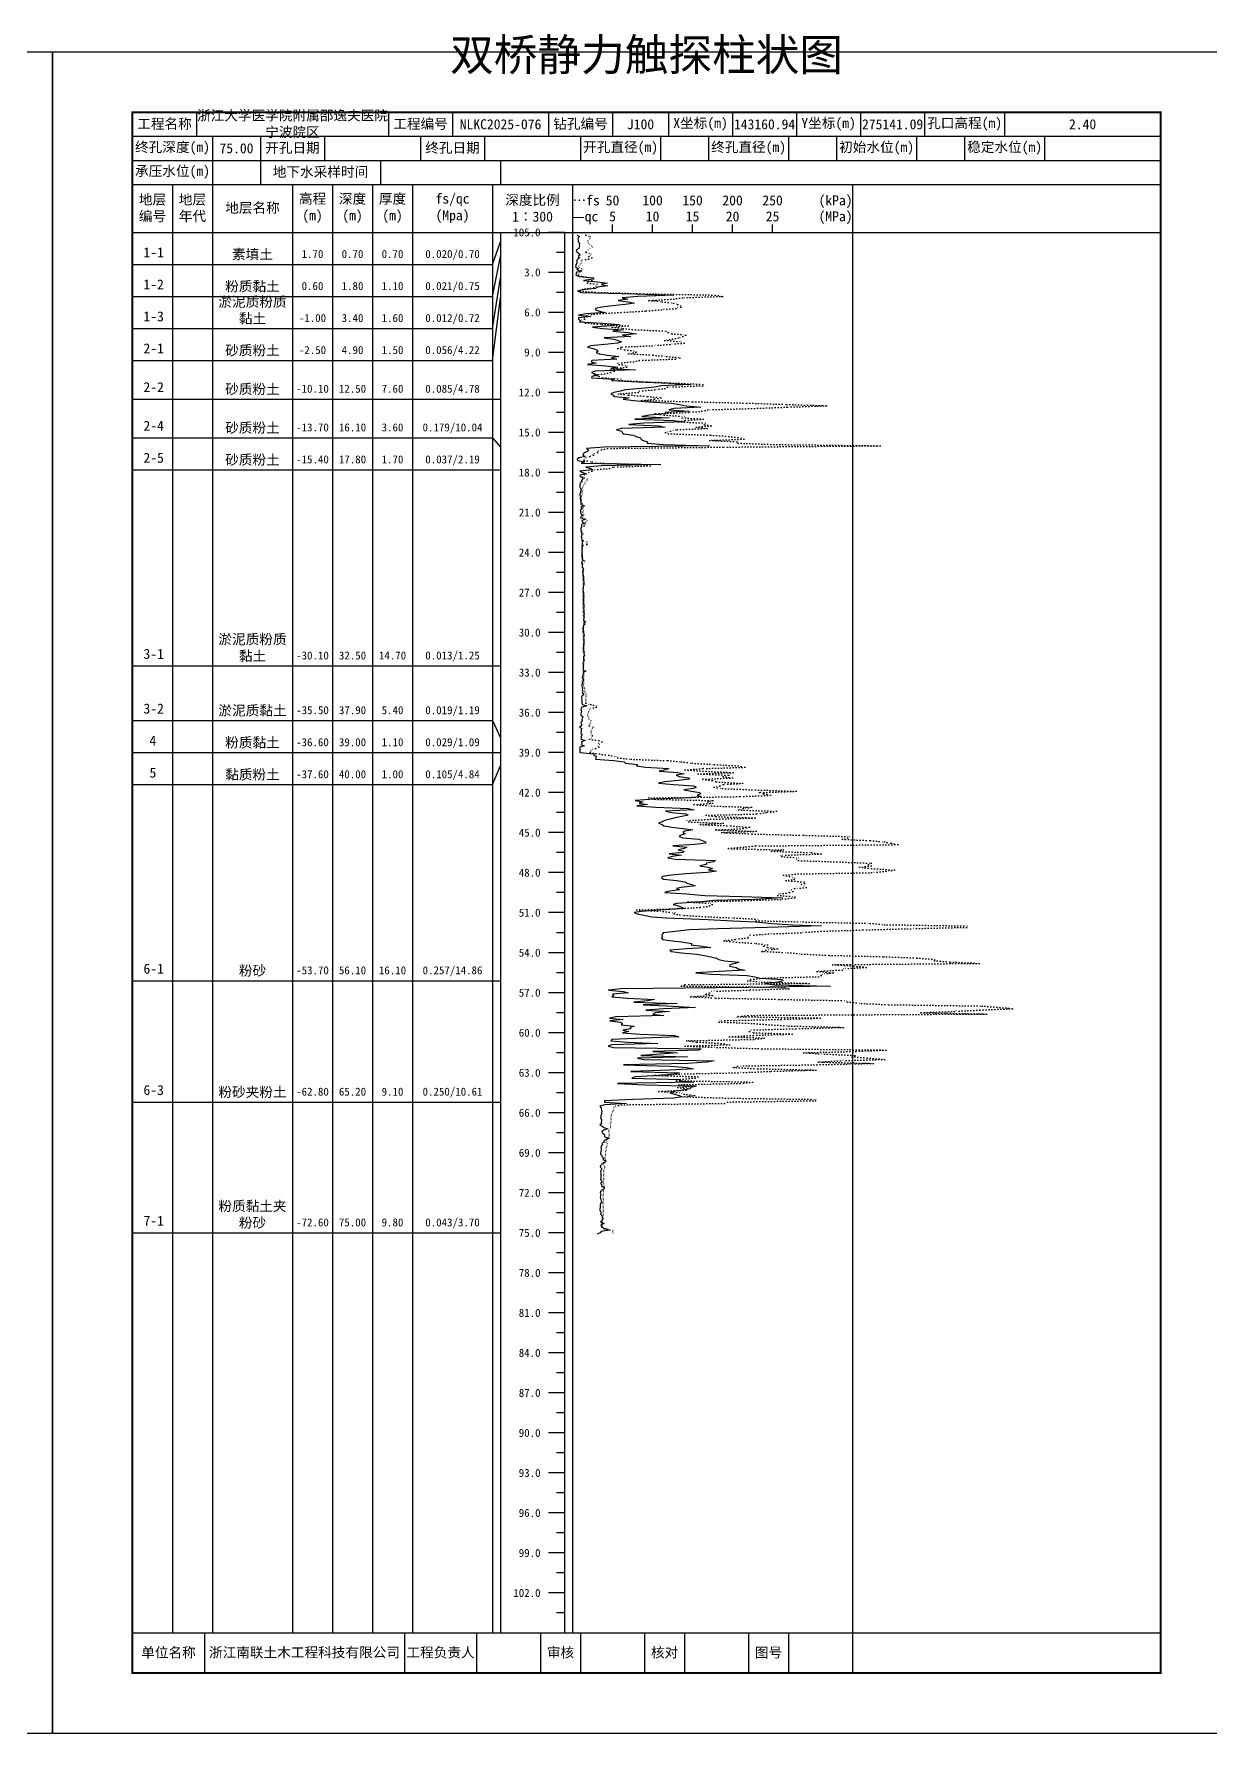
# Model space of a CAD drawing. Extents: x 297 to 65340, y 0 to 425.
# Drawn here: x 29695.4 to 29989.3, y 0 to 424.6 of the extents above; entities that cross this region are included whole.
import ezdxf
from ezdxf.enums import TextEntityAlignment as Align

# ---------------------------------------------------------------- set-up
doc = ezdxf.new("R2010")
doc.units = 0
doc.linetypes.add('DOT', pattern=[6.35, 0, -6.35])
doc.layers.add('FRAME', color=7, linetype='CONTINUOUS')
doc.layers.add('STRATUM', color=7, linetype='CONTINUOUS')
doc.styles.add('ST', font='')
doc.styles.get('ST').set_extended_font_data('SimSun')

msp = doc.modelspace()

# ---------------------------------------------------------------- linework, layer by layer
at = {"layer": 'FRAME', "color": 245, "linetype": 'Continuous'}
for points in [[(29403, 0), (29700, 0), (29700, 420), (29403, 420)], [(29700, 0), (29997, 0), (29997, 420), (29700, 420)]]:
    msp.add_lwpolyline(points, close=True, dxfattribs=at)
at = {"layer": 'FRAME', "linetype": 'Continuous', "const_width": 0.5}
msp.add_lwpolyline([(29720, 15), (29977, 15), (29977, 405), (29720, 405)], close=True, dxfattribs=at)
at = {"layer": 'FRAME', "color": 0, "linetype": 'Continuous'}
for points in [[(29736, 405), (29736, 399)], [(29784, 405), (29784, 399)], [(29800, 405), (29800, 399)], [(29824, 405), (29824, 399)], [(29840, 405), (29840, 399)], [(29854, 405), (29854, 399)], [(29870, 405), (29870, 399)], [(29886, 405), (29886, 399)], [(29902, 405), (29902, 399)], [(29918, 405), (29918, 399)], [(29938, 405), (29938, 399)], [(29977, 405), (29977, 399)], [(29720, 399), (29977, 399)], [(29740, 399), (29740, 393)], [(29752, 399), (29752, 393)], [(29768, 399), (29768, 393)], [(29792, 399), (29792, 393)], [(29808, 399), (29808, 393)], [(29832, 399), (29832, 393)], [(29852, 399), (29852, 393)], [(29864, 399), (29864, 393)], [(29884, 399), (29884, 393)], [(29896, 399), (29896, 393)], [(29916, 399), (29916, 393)], [(29928, 399), (29928, 393)], [(29948, 399), (29948, 393)], [(29977, 399), (29977, 393)], [(29720, 393), (29977, 393)], [(29740, 393), (29740, 387)], [(29752, 393), (29752, 387)], [(29782, 393), (29782, 387)], [(29812, 393), (29812, 387)], [(29720, 387), (29977, 387)], [(29730, 387), (29730, 25)], [(29740, 387), (29740, 25)], [(29760, 387), (29760, 25)], [(29770, 387), (29770, 25)], [(29780, 387), (29780, 25)], [(29790, 387), (29790, 25)], [(29810, 387), (29810, 25)], [(29830, 387), (29830, 25)], [(29900, 387), (29900, 25)], [(29720, 375), (29977, 375)], [(29812, 375), (29812, 25)], [(29828, 375), (29828, 25)], [(29840, 375), (29840, 377)], [(29850, 375), (29850, 377)], [(29860, 375), (29860, 377)], [(29870, 375), (29870, 377)], [(29880, 375), (29880, 377)], [(29720, 25), (29977, 25)], [(29738, 25), (29738, 15)], [(29788, 25), (29788, 15)], [(29806, 25), (29806, 15)], [(29822, 25), (29822, 15)], [(29832, 25), (29832, 15)], [(29848, 25), (29848, 15)], [(29858, 25), (29858, 15)], [(29874, 25), (29874, 15)], [(29884, 25), (29884, 15)], [(29900, 25), (29900, 15)]]:
    msp.add_lwpolyline(points, dxfattribs=at)
at = {"layer": 'STRATUM', "linetype": 'Continuous'}
for points in [[(29828, 375), (29824, 375)], [(29831.16, 374.33), (29831.74, 374), (29831.38, 373.67), (29831.3, 373.33), (29831.44, 373), (29831.38, 372.67), (29831.74, 372.33), (29831.62, 372), (29831.7, 371.67), (29831.62, 371.33), (29831.58, 371), (29831, 370.67), (29830.88, 370.33), (29831.26, 370), (29831.76, 369.67), (29831.84, 369.33), (29831.44, 369), (29831.82, 368.67), (29831.24, 368.33), (29831.08, 368), (29831.1, 367.67), (29831.06, 367.33), (29830.82, 367), (29830.84, 366.67), (29830.72, 366.33), (29831.52, 366), (29831.04, 365.67), (29832.28, 365.33), (29830.9, 365), (29830.92, 364.67), (29830.78, 364.33), (29831.66, 364), (29835.24, 363.67), (29835.26, 363.33), (29832.74, 363), (29836.26, 362.67), (29838.76, 362.33), (29837.12, 362), (29838.84, 361.67), (29836.06, 361.33), (29835.72, 361), (29832.6, 360.67), (29831.24, 360.33), (29832.22, 360), (29845.66, 359.67), (29855.32, 359.33), (29846.28, 359), (29842.4, 358.67), (29843.86, 358.33), (29841.4, 358), (29843.88, 357.67), (29845.46, 357.33), (29843.14, 357), (29839.96, 356.67), (29837.32, 356.33), (29835.7, 356), (29835.76, 355.67), (29836.72, 355.33), (29838.12, 355), (29833.4, 354.67), (29831.5, 354.33), (29834.56, 354), (29831.46, 353.67), (29831.46, 353.33), (29832.02, 353), (29831.7, 352.67), (29837.48, 352.33), (29841.68, 352), (29839.54, 351.67), (29835.02, 351.33), (29837.52, 351), (29842.64, 350.67), (29840.08, 350.33), (29843.82, 350), (29846.02, 349.67), (29842.5, 349.33), (29844.56, 349), (29837.9, 348.67), (29840.32, 348.33), (29841.38, 348), (29842.2, 347.67), (29841.26, 347.33), (29838.1, 347), (29834.52, 346.67), (29833.7, 346.33), (29835.14, 346), (29836.08, 345.67), (29836.42, 345.33), (29835.9, 345), (29836.62, 344.67), (29838.76, 344.33), (29841.54, 344), (29839.7, 343.67), (29841.04, 343.33), (29834.82, 343), (29834.66, 342.67), (29835.9, 342.33), (29833.74, 342), (29838.3, 341.67), (29841.34, 341.33), (29839.58, 341), (29845.74, 340.67), (29835.68, 340.33), (29834.74, 340), (29835.48, 339.67), (29836.44, 339.33), (29834.82, 339), (29834.76, 338.67), (29840.4, 338.33), (29839.72, 338), (29846.34, 337.67), (29854.16, 337.33), (29859.48, 337), (29852.12, 336.67), (29850.52, 336.33), (29847.18, 336), (29843.12, 335.67), (29841.88, 335.33), (29840.34, 335), (29839.54, 334.67), (29840.16, 334.33), (29840.42, 334), (29844.12, 333.67), (29842.62, 333.33), (29845.28, 333), (29849, 332.67), (29854.7, 332.33), (29856.66, 332), (29858.46, 331.67), (29862.1, 331.33), (29855.44, 331), (29854.06, 330.67), (29859.26, 330.33), (29853.14, 330), (29853.3, 329.67), (29849.2, 329.33), (29847.34, 329), (29854.18, 328.67), (29845.54, 328.33), (29855.24, 328), (29857.78, 327.67), (29847.8, 327.33), (29844.08, 327), (29851.58, 326.67), (29853.18, 326.33), (29842.14, 326), (29840.98, 325.67), (29842.28, 325.33), (29842.44, 325), (29842.8, 324.67), (29845.16, 324.33), (29845.92, 324), (29846.96, 323.67), (29847.06, 323.33), (29847.66, 323), (29848.76, 322.67), (29848.62, 322.33), (29852.76, 322), (29864.24, 321.67), (29837.92, 321.33), (29833.46, 321), (29833.98, 320.67), (29833.82, 320.33), (29833.12, 320), (29832.68, 319.67), (29832.6, 319.33), (29833.18, 319), (29831.6, 318.67), (29831.14, 318.33), (29831.3, 318), (29833.06, 317.67), (29832.12, 317.33), (29852.04, 317), (29837.3, 316.67), (29833.3, 316.33), (29834.58, 316), (29835.1, 315.67), (29831.84, 315.33), (29832.5, 315), (29833.5, 314.67), (29831.84, 314.33), (29831.94, 314), (29832.54, 313.67), (29832.46, 313.33), (29832.24, 313), (29832.28, 312.67), (29831.88, 312.33), (29831.78, 312), (29831.82, 311.67), (29831.82, 311.33), (29831.96, 311), (29832.18, 310.67), (29832, 310.33), (29831.98, 310), (29831.78, 309.67), (29831.86, 309.33), (29832.02, 309), (29831.94, 308.67), (29831.9, 308.33), (29831.96, 308), (29832.06, 307.67), (29832.08, 307.33), (29832.1, 307), (29832.96, 306.67), (29832.06, 306.33), (29832.36, 306), (29832.02, 305.67), (29832, 305.33), (29832.02, 305), (29832.14, 304.67), (29832.6, 304.33), (29832.12, 304), (29832.02, 303.67), (29833.32, 303.33), (29832.3, 303), (29832.4, 302.67), (29832.96, 302.33), (29832.2, 302), (29832.22, 301.67), (29832.24, 301.33), (29832.06, 301), (29832.1, 300.67), (29832.24, 300.33), (29832.18, 300), (29832.4, 299.67), (29832.2, 299.33), (29832.12, 299), (29832.28, 298.67), (29832.26, 298.33), (29832.3, 298), (29832.48, 297.67), (29832.42, 297.33), (29832.4, 297), (29832.28, 296.67), (29832.34, 296.33), (29832.38, 296), (29832.36, 295.67), (29832.34, 295.33), (29832.34, 295), (29832.38, 294.67), (29832.44, 294.33), (29832.44, 294), (29832.48, 293.67), (29832.38, 293.33), (29832.72, 293), (29832.32, 292.67), (29832.24, 292.33), (29832.38, 292), (29832.44, 291.67), (29832.52, 291.33), (29832.66, 291), (29832.7, 290.67), (29832.6, 290.33), (29832.58, 290), (29832.6, 289.67), (29832.66, 289.33), (29832.7, 289), (29832.72, 288.67), (29832.7, 288.33), (29832.7, 288), (29832.78, 287.67), (29832.78, 287.33), (29832.78, 287), (29832.76, 286.67), (29832.66, 286.33), (29832.62, 286), (29832.6, 285.67), (29832.62, 285.33), (29832.74, 285), (29832.76, 284.67), (29832.72, 284.33), (29832.8, 284), (29832.72, 283.67), (29832.76, 283.33), (29832.74, 283), (29832.7, 282.67), (29832.72, 282.33), (29832.78, 282), (29832.84, 281.67), (29832.8, 281.33), (29832.74, 281), (29832.8, 280.67), (29832.86, 280.33), (29832.82, 280), (29832.94, 279.67), (29832.86, 279.33), (29832.84, 279), (29832.9, 278.67), (29832.76, 278.33), (29832.86, 278), (29833.32, 277.67), (29832.88, 277.33), (29833.04, 277), (29832.66, 276.67), (29832.76, 276.33), (29832.64, 276), (29832.66, 275.67), (29832.7, 275.33), (29832.7, 275), (29832.86, 274.67), (29832.88, 274.33), (29832.86, 274), (29832.76, 273.67), (29832.82, 273.33), (29832.82, 273), (29832.78, 272.67), (29832.84, 272.33), (29832.78, 272), (29832.76, 271.67), (29832.74, 271.33), (29832.72, 271), (29832.7, 270.67), (29832.78, 270.33), (29832.92, 270), (29832.82, 269.67), (29833.02, 269.33), (29832.7, 269), (29832.76, 268.67), (29832.7, 268.33), (29832.9, 268), (29832.72, 267.67), (29832.56, 267.33), (29832.68, 267), (29832.62, 266.67), (29832.62, 266.33), (29832.62, 266), (29832.56, 265.67), (29833.28, 265.33), (29832.68, 265), (29832.68, 264.67), (29832.54, 264.33), (29832.5, 264), (29832.44, 263.67), (29832.68, 263.33), (29832.62, 263), (29832.38, 262.67), (29832.48, 262.33), (29832.32, 262), (29832.34, 261.67), (29832.4, 261.33), (29832.46, 261), (29832.44, 260.67), (29832.56, 260.33), (29832.4, 260), (29832.78, 259.67), (29832.54, 259.33), (29832.26, 259), (29832.36, 258.67), (29832.22, 258.33), (29832.34, 258), (29832.34, 257.67), (29832.34, 257.33), (29832.46, 257), (29833.54, 256.67), (29832.28, 256.33), (29832.16, 256), (29832.1, 255.67), (29832.22, 255.33), (29832.16, 255), (29832.1, 254.67), (29832.08, 254.33), (29832.58, 254), (29832.46, 253.67), (29832.28, 253.33), (29832.42, 253), (29832.14, 252.67), (29832.1, 252.33), (29832.24, 252), (29832.22, 251.67), (29831.7, 251.33), (29832.28, 251), (29832.12, 250.67), (29832.14, 250.33), (29832.04, 250), (29832.14, 249.67), (29832.4, 249.33), (29832.08, 249), (29832.22, 248.67), (29832.04, 248.33), (29833.14, 248), (29832.2, 247.67), (29832.3, 247.33), (29832.18, 247), (29832.88, 246.67), (29831.86, 246.33), (29831.86, 246), (29831.8, 245.67), (29831.8, 245.33), (29831.82, 245), (29835.44, 244.67), (29835.34, 244.33), (29836, 244), (29835.82, 243.67), (29835.72, 243.33), (29840.24, 243), (29842.88, 242.67), (29843.2, 242.33), (29846.24, 242), (29846, 241.67), (29848.2, 241.33), (29854.04, 241), (29853.3, 240.67), (29851.66, 240.33), (29856.3, 240), (29857.86, 239.67), (29855.88, 239.33), (29856.68, 239), (29858.96, 238.67), (29859.22, 238.33), (29856.5, 238), (29853.06, 237.67), (29851.46, 237.33), (29855.3, 237), (29860.22, 236.67), (29860.92, 236.33), (29860.2, 236), (29857.78, 235.67), (29859.72, 235.33), (29861.76, 235), (29862.06, 234.67), (29861.12, 234.33), (29862.04, 234), (29859.8, 233.67), (29850.52, 233.33), (29845.64, 233), (29847.56, 232.67), (29846.66, 232.33), (29848.72, 232), (29846.1, 231.67), (29850.84, 231.33), (29858.92, 231), (29860.38, 230.67), (29853.24, 230.33), (29854.76, 230), (29858.36, 229.67), (29858.92, 229.33), (29857.32, 229), (29855.62, 228.67), (29854.4, 228.33), (29853.04, 228), (29852.38, 227.67), (29851.5, 227.33), (29852.36, 227), (29852.8, 226.67), (29854.82, 226.33), (29857.68, 226), (29860.1, 225.67), (29858.06, 225.33), (29857.56, 225), (29858.12, 224.67), (29857.16, 224.33), (29856.62, 224), (29857.58, 223.67), (29861.6, 223.33), (29862.44, 223), (29863.2, 222.67), (29863.34, 222.33), (29860.68, 222), (29855.08, 221.67), (29858.56, 221.33), (29857.9, 221), (29856.4, 220.67), (29857.94, 220.33), (29857.56, 220), (29854.16, 219.67), (29857.24, 219.33), (29854.86, 219), (29853.82, 218.67), (29855.64, 218.33), (29865.72, 218), (29865.26, 217.67), (29863.36, 217.33), (29863.36, 217), (29861.78, 216.67), (29863.92, 216.33), (29864.96, 216), (29864, 215.67), (29865.96, 215.33), (29863.64, 215), (29858.28, 214.67), (29854.72, 214.33), (29852.42, 214), (29852.22, 213.67), (29852.76, 213.33), (29856.04, 213), (29858.1, 212.67), (29858.84, 212.33), (29859.74, 212), (29860.68, 211.67), (29857.14, 211.33), (29855.96, 211), (29856.7, 210.67), (29853.7, 210.33), (29853.1, 210), (29858.54, 209.67), (29863.04, 209.33), (29872.3, 209), (29882.52, 208.67), (29875.38, 208.33), (29865.46, 208), (29862.14, 207.67), (29856.1, 207.33), (29855.12, 207), (29856.5, 206.67), (29857.5, 206.33), (29857.84, 206), (29853.16, 205.67), (29847.24, 205.33), (29845.38, 205), (29846.12, 204.67), (29848.2, 204.33), (29849.78, 204), (29853.52, 203.67), (29863.92, 203.33), (29870, 203), (29875.84, 202.67), (29879.78, 202.33), (29885.06, 202), (29892.2, 201.67), (29878.68, 201.33), (29866.3, 201), (29859.14, 200.67), (29855.74, 200.33), (29852.68, 200), (29852.48, 199.67), (29852.34, 199.33), (29852.36, 199), (29852.22, 198.67), (29852.52, 198.33), (29854.96, 198), (29857.26, 197.67), (29859.78, 197.33), (29859.68, 197), (29862.4, 196.67), (29864.54, 196.33), (29858.48, 196), (29854.34, 195.67), (29854.76, 195.33), (29857.22, 195), (29861.04, 194.67), (29862.98, 194.33), (29864.54, 194), (29866.02, 193.67), (29866.56, 193.33), (29867.96, 193), (29871.56, 192.67), (29870.66, 192.33), (29869.3, 192), (29869.26, 191.67), (29870.92, 191.33), (29871.36, 191), (29873.16, 190.67), (29866.58, 190.33), (29860.84, 190), (29864.62, 189.67), (29873.68, 189.33), (29875.54, 189), (29876.9, 188.67), (29882.36, 188.33), (29882.58, 188), (29881.42, 187.67), (29877.96, 187.33), (29880.54, 187), (29894.5, 186.67), (29874, 186.33), (29842.16, 186), (29839.02, 185.67), (29842.68, 185.33), (29843.94, 185), (29840.02, 184.67), (29840.36, 184.33), (29839.86, 184), (29843.74, 183.67), (29850.5, 183.33), (29848.7, 183), (29845.34, 182.67), (29856.16, 182.33), (29847.66, 182), (29855.14, 181.67), (29860.76, 181.33), (29852.74, 181), (29848.36, 180.67), (29854.22, 180.33), (29850.62, 180), (29850.04, 179.67), (29852.78, 179.33), (29840.84, 179), (29839.22, 178.67), (29842.64, 178.33), (29839.28, 178), (29842.02, 177.67), (29842.46, 177.33), (29842.18, 177), (29845.4, 176.67), (29844.4, 176.33), (29844.6, 176), (29842.54, 175.67), (29844.1, 175.33), (29842.46, 175), (29846.94, 174.67), (29855.36, 174.33), (29856.6, 174), (29847.6, 173.67), (29839.78, 173.33), (29839.6, 173), (29843.72, 172.67), (29851.28, 172.33), (29839.86, 172), (29838.9, 171.67), (29840.2, 171.33), (29862.12, 171), (29861.52, 170.67), (29850.04, 170.33), (29856.22, 170), (29851.92, 169.67), (29847.08, 169.33), (29858.76, 169), (29846.24, 168.67), (29847.86, 168.33), (29865.36, 168), (29863.56, 167.67), (29858.74, 167.33), (29842.74, 167), (29854.42, 166.67), (29858.5, 166.33), (29860.24, 166), (29854.32, 165.67), (29844.6, 165.33), (29856.66, 165), (29855.44, 164.67), (29851.64, 164.33), (29845.64, 164), (29844.86, 163.67), (29856.94, 163.33), (29856.86, 163), (29860.34, 162.67), (29841.22, 162.33), (29848.18, 162), (29860.94, 161.67), (29859.56, 161.33), (29859.4, 161), (29857.5, 160.67), (29855.32, 160.33), (29854.32, 160), (29855.48, 159.67), (29856.66, 159.33), (29857.44, 159), (29855.34, 158.67), (29845.08, 158.33), (29837.98, 158), (29838.02, 157.67), (29843.46, 157.33), (29838.04, 157), (29836.78, 156.67), (29837.1, 156.33), (29837.14, 156), (29837.24, 155.67), (29837.28, 155.33), (29837.2, 155), (29837.26, 154.67), (29837.08, 154.33), (29837.04, 154), (29837.02, 153.67), (29837.26, 153.33), (29837.26, 153), (29837.16, 152.67), (29837.24, 152.33), (29836.84, 152), (29837.38, 151.67), (29837.78, 151.33), (29838.76, 151), (29837.84, 150.67), (29837.28, 150.33), (29837.4, 150), (29837.92, 149.67), (29838, 149.33), (29837.98, 149), (29839.14, 148.67), (29838.48, 148.33), (29837.86, 148), (29837.92, 147.67), (29837.28, 147.33), (29837.46, 147), (29837.18, 146.67), (29837.08, 146.33), (29837.18, 146), (29837.18, 145.67), (29837.1, 145.33), (29836.98, 145), (29836.96, 144.67), (29837.32, 144.33), (29837.44, 144), (29837.86, 143.67), (29837.56, 143.33), (29838.36, 143), (29838.2, 142.67), (29837.42, 142.33), (29837.2, 142), (29836.9, 141.67), (29837.02, 141.33), (29837.28, 141), (29837.16, 140.67), (29837.02, 140.33), (29837.1, 140), (29837.06, 139.67), (29837.08, 139.33), (29837.04, 139), (29837.08, 138.67), (29837.02, 138.33), (29837.24, 138), (29837.4, 137.67), (29837, 137.33), (29837.28, 137), (29837.26, 136.67), (29837.92, 136.33), (29837.94, 136), (29837.34, 135.67), (29836.98, 135.33), (29836.92, 135), (29837.04, 134.67), (29837, 134.33), (29836.9, 134), (29836.98, 133.67), (29837.08, 133.33), (29837.18, 133), (29837.2, 132.67), (29837.02, 132.33), (29836.94, 132), (29836.9, 131.67), (29836.9, 131.33), (29836.84, 131), (29836.86, 130.67), (29837.02, 130.33), (29837.16, 130), (29836.98, 129.67), (29837.28, 129.33), (29837.4, 129), (29837.4, 128.67), (29837.54, 128.33), (29837.22, 128), (29836.98, 127.67), (29837.94, 127.33), (29837.04, 127), (29837.18, 126.67), (29837.4, 126.33), (29838.44, 126), (29839.24, 125.67), (29837.18, 125.33), (29836.92, 125), (29836.18, 124.67)], [(29810, 367), (29812, 372.67)], [(29828, 370), (29826, 370)], [(29720, 367), (29730, 367)], [(29730, 367), (29740, 367)], [(29740, 367), (29760, 367)], [(29760, 367), (29770, 367)], [(29770, 367), (29780, 367)], [(29780, 367), (29790, 367)], [(29790, 367), (29810, 367)], [(29810, 359), (29812, 369)], [(29810, 351), (29812, 363.67)], [(29828, 365), (29824, 365)], [(29720, 359), (29730, 359)], [(29730, 359), (29740, 359)], [(29740, 359), (29760, 359)], [(29760, 359), (29770, 359)], [(29770, 359), (29780, 359)], [(29780, 359), (29790, 359)], [(29790, 359), (29810, 359)], [(29810, 343), (29812, 358.67)], [(29828, 360), (29826, 360)], [(29828, 355), (29824, 355)], [(29720, 351), (29730, 351)], [(29730, 351), (29740, 351)], [(29740, 351), (29760, 351)], [(29760, 351), (29770, 351)], [(29770, 351), (29780, 351)], [(29780, 351), (29790, 351)], [(29790, 351), (29810, 351)], [(29828, 350), (29826, 350)], [(29828, 345), (29824, 345)], [(29720, 343), (29730, 343)], [(29730, 343), (29740, 343)], [(29740, 343), (29760, 343)], [(29760, 343), (29770, 343)], [(29770, 343), (29780, 343)], [(29780, 343), (29790, 343)], [(29790, 343), (29810, 343)], [(29828, 340), (29826, 340)], [(29720, 333.33), (29730, 333.33)], [(29730, 333.33), (29740, 333.33)], [(29740, 333.33), (29760, 333.33)], [(29760, 333.33), (29770, 333.33)], [(29770, 333.33), (29780, 333.33)], [(29780, 333.33), (29790, 333.33)], [(29790, 333.33), (29810, 333.33)], [(29810, 333.33), (29812, 333.33)], [(29828, 335), (29824, 335)], [(29828, 330), (29826, 330)], [(29720, 323.67), (29730, 323.67)], [(29730, 323.67), (29740, 323.67)], [(29740, 323.67), (29760, 323.67)], [(29760, 323.67), (29770, 323.67)], [(29770, 323.67), (29780, 323.67)], [(29780, 323.67), (29790, 323.67)], [(29790, 323.67), (29810, 323.67)], [(29810, 323.67), (29812, 321.33)], [(29828, 325), (29824, 325)], [(29828, 320), (29826, 320)], [(29720, 315.67), (29730, 315.67)], [(29730, 315.67), (29740, 315.67)], [(29740, 315.67), (29760, 315.67)], [(29760, 315.67), (29770, 315.67)], [(29770, 315.67), (29780, 315.67)], [(29780, 315.67), (29790, 315.67)], [(29790, 315.67), (29810, 315.67)], [(29810, 315.67), (29812, 315.67)], [(29828, 315), (29824, 315)], [(29828, 310), (29826, 310)], [(29828, 305), (29824, 305)], [(29828, 300), (29826, 300)], [(29828, 295), (29824, 295)], [(29828, 290), (29826, 290)], [(29828, 285), (29824, 285)], [(29828, 280), (29826, 280)], [(29828, 275), (29824, 275)], [(29828, 270), (29826, 270)], [(29720, 266.67), (29730, 266.67)], [(29730, 266.67), (29740, 266.67)], [(29740, 266.67), (29760, 266.67)], [(29760, 266.67), (29770, 266.67)], [(29770, 266.67), (29780, 266.67)], [(29780, 266.67), (29790, 266.67)], [(29790, 266.67), (29810, 266.67)], [(29810, 266.67), (29812, 266.67)], [(29828, 265), (29824, 265)], [(29828, 260), (29826, 260)], [(29828, 255), (29824, 255)], [(29720, 253), (29730, 253)], [(29730, 253), (29740, 253)], [(29740, 253), (29760, 253)], [(29760, 253), (29770, 253)], [(29770, 253), (29780, 253)], [(29780, 253), (29790, 253)], [(29790, 253), (29810, 253)], [(29810, 253), (29812, 248.67)], [(29828, 250), (29826, 250)], [(29720, 245), (29730, 245)], [(29730, 245), (29740, 245)], [(29740, 245), (29760, 245)], [(29760, 245), (29770, 245)], [(29770, 245), (29780, 245)], [(29780, 245), (29790, 245)], [(29790, 245), (29810, 245)], [(29810, 245), (29812, 245)], [(29828, 245), (29824, 245)], [(29810, 237), (29812, 241.67)], [(29828, 240), (29826, 240)], [(29720, 237), (29730, 237)], [(29730, 237), (29740, 237)], [(29740, 237), (29760, 237)], [(29760, 237), (29770, 237)], [(29770, 237), (29780, 237)], [(29780, 237), (29790, 237)], [(29790, 237), (29810, 237)], [(29828, 235), (29824, 235)], [(29828, 230), (29826, 230)], [(29828, 225), (29824, 225)], [(29828, 220), (29826, 220)], [(29828, 215), (29824, 215)], [(29828, 210), (29826, 210)], [(29828, 205), (29824, 205)], [(29828, 200), (29826, 200)], [(29828, 195), (29824, 195)], [(29720, 188), (29730, 188)], [(29730, 188), (29740, 188)], [(29740, 188), (29760, 188)], [(29760, 188), (29770, 188)], [(29770, 188), (29780, 188)], [(29780, 188), (29790, 188)], [(29790, 188), (29810, 188)], [(29810, 188), (29812, 188)], [(29828, 190), (29826, 190)], [(29828, 185), (29824, 185)], [(29828, 180), (29826, 180)], [(29828, 175), (29824, 175)], [(29828, 170), (29826, 170)], [(29828, 165), (29824, 165)], [(29720, 157.67), (29730, 157.67)], [(29730, 157.67), (29740, 157.67)], [(29740, 157.67), (29760, 157.67)], [(29760, 157.67), (29770, 157.67)], [(29770, 157.67), (29780, 157.67)], [(29780, 157.67), (29790, 157.67)], [(29790, 157.67), (29810, 157.67)], [(29810, 157.67), (29812, 157.67)], [(29828, 160), (29826, 160)], [(29828, 155), (29824, 155)], [(29828, 150), (29826, 150)], [(29828, 145), (29824, 145)], [(29828, 140), (29826, 140)], [(29828, 135), (29824, 135)], [(29828, 130), (29826, 130)], [(29720, 125), (29730, 125)], [(29730, 125), (29740, 125)], [(29740, 125), (29760, 125)], [(29760, 125), (29770, 125)], [(29770, 125), (29780, 125)], [(29780, 125), (29790, 125)], [(29790, 125), (29810, 125)], [(29810, 125), (29812, 125)], [(29828, 125), (29824, 125)], [(29828, 120), (29826, 120)], [(29828, 115), (29824, 115)], [(29828, 110), (29826, 110)], [(29828, 105), (29824, 105)], [(29828, 100), (29826, 100)], [(29828, 95), (29824, 95)], [(29828, 90), (29826, 90)], [(29828, 85), (29824, 85)], [(29828, 80), (29826, 80)], [(29828, 75), (29824, 75)], [(29828, 70), (29826, 70)], [(29828, 65), (29824, 65)], [(29828, 60), (29826, 60)], [(29828, 55), (29824, 55)], [(29828, 50), (29826, 50)], [(29828, 45), (29824, 45)], [(29828, 40), (29826, 40)], [(29828, 35), (29824, 35)], [(29828, 30), (29826, 30)]]:
    msp.add_lwpolyline(points, dxfattribs=at)
at = {"layer": 'STRATUM', "linetype": 'DOT', "ltscale": 0.1}
msp.add_lwpolyline([(29833.32, 374.33), (29834.4, 374), (29834.44, 373.67), (29834.28, 373.33), (29833.88, 373), (29833.8, 372.67), (29833.96, 372.33), (29834.3, 372), (29834.68, 371.67), (29834.98, 371.33), (29834.4, 371), (29833.9, 370.67), (29833.32, 370.33), (29833.4, 370), (29834.6, 369.67), (29834.38, 369.33), (29834.1, 369), (29834.86, 368.67), (29833.96, 368.33), (29832.16, 368), (29832.24, 367.67), (29832.12, 367.33), (29831.9, 367), (29831.52, 366.67), (29831.72, 366.33), (29832.26, 366), (29832.4, 365.67), (29832, 365.33), (29831.86, 365), (29831.52, 364.67), (29831.48, 364.33), (29832.56, 364), (29834.5, 363.67), (29834.78, 363.33), (29834.78, 363), (29833.86, 362.67), (29833.76, 362.33), (29836.32, 362), (29835.74, 361.67), (29836.06, 361.33), (29833.92, 361), (29831.92, 360.67), (29831.9, 360.33), (29836.52, 360), (29847.92, 359.67), (29865.66, 359.33), (29867.52, 359), (29857.46, 358.67), (29855.28, 358.33), (29849.06, 358), (29852.44, 357.67), (29855.22, 357.33), (29856.28, 357), (29856.98, 356.67), (29857.06, 356.33), (29855.8, 356), (29852.2, 355.67), (29848.12, 355.33), (29842.06, 355), (29836.16, 354.67), (29833.6, 354.33), (29833.28, 354), (29832.92, 353.67), (29833.02, 353.33), (29831.86, 353), (29832.48, 352.67), (29833.24, 352.33), (29837.38, 352), (29843.88, 351.67), (29839.92, 351.33), (29842.68, 351), (29845.76, 350.67), (29853.5, 350.33), (29853.94, 350), (29854.86, 349.67), (29858.34, 349.33), (29857.6, 349), (29856.48, 348.67), (29854.96, 348.33), (29853.1, 348), (29857.26, 347.67), (29857.86, 347.33), (29854.3, 347), (29849.94, 346.67), (29842.14, 346.33), (29841.34, 346), (29843.08, 345.67), (29845.8, 345.33), (29845.86, 345), (29844.02, 344.67), (29850.14, 344.33), (29853.58, 344), (29856.8, 343.67), (29855.66, 343.33), (29846.68, 343), (29845.24, 342.67), (29841.18, 342.33), (29841.66, 342), (29843.6, 341.67), (29843.5, 341.33), (29841.12, 341), (29839.52, 340.67), (29840.38, 340.33), (29839.46, 340), (29837.98, 339.67), (29835.4, 339.33), (29836.64, 339), (29837.56, 338.67), (29842.16, 338.33), (29841.64, 338), (29848.54, 337.67), (29855.86, 337.33), (29862.82, 337), (29862.5, 336.67), (29853.76, 336.33), (29853.1, 336), (29850.5, 335.67), (29846.62, 335.33), (29846.38, 335), (29841.46, 334.67), (29844.06, 334.33), (29848.8, 334), (29852.06, 333.67), (29850.42, 333.33), (29847.26, 333), (29860.1, 332.67), (29873.58, 332.33), (29883.56, 332), (29893.46, 331.67), (29883.6, 331.33), (29875.46, 331), (29863.84, 330.67), (29862.34, 330.33), (29858.98, 330), (29850.56, 329.67), (29852.92, 329.33), (29858.04, 329), (29857.46, 328.67), (29862.68, 328.33), (29858.06, 328), (29856.5, 327.67), (29863.2, 327.33), (29862.98, 327), (29864.62, 326.67), (29860.96, 326.33), (29863.62, 326), (29855.86, 325.67), (29854.46, 325.33), (29853.24, 325), (29853.98, 324.67), (29864.54, 324.33), (29869.1, 324), (29872.16, 323.67), (29872.8, 323.33), (29864.32, 323), (29871.14, 322.67), (29871.4, 322.33), (29879.58, 322), (29906.92, 321.67), (29867.58, 321.33), (29838.74, 321), (29837.2, 320.67), (29836.3, 320.33), (29836.22, 320), (29835.08, 319.67), (29835.22, 319.33), (29834.28, 319), (29833.1, 318.67), (29832.8, 318.33), (29832.92, 318), (29834.94, 317.67), (29836.3, 317.33), (29847.84, 317), (29849.38, 316.67), (29840.08, 316.33), (29839.26, 316), (29835.14, 315.67), (29834.86, 315.33), (29834.1, 315), (29833.58, 314.67), (29833, 314.33), (29832.5, 314), (29832.92, 313.67), (29833.7, 313.33), (29833.64, 313), (29833.16, 312.67), (29833.12, 312.33), (29832.86, 312), (29832.68, 311.67), (29832.58, 311.33), (29832.34, 311), (29832.46, 310.67), (29832.44, 310.33), (29832.36, 310), (29832.44, 309.67), (29832.28, 309.33), (29832.18, 309), (29832.18, 308.67), (29832.14, 308.33), (29832.18, 308), (29832.18, 307.67), (29832.38, 307.33), (29832.48, 307), (29832.54, 306.67), (29832.64, 306.33), (29832.5, 306), (29832.7, 305.67), (29832.46, 305.33), (29832.46, 305), (29832.76, 304.67), (29832.76, 304.33), (29832.64, 304), (29832.44, 303.67), (29832.94, 303.33), (29833.66, 303), (29833.3, 302.67), (29833.22, 302.33), (29833.1, 302), (29832.92, 301.67), (29832.2, 301.33), (29832.06, 301), (29832.02, 300.67), (29832.14, 300.33), (29832.26, 300), (29832.78, 299.67), (29832.36, 299.33), (29832.26, 299), (29832.28, 298.67), (29832.3, 298.33), (29832.64, 298), (29833.68, 297.67), (29833.56, 297.33), (29833.54, 297), (29832.62, 296.67), (29832.44, 296.33), (29832.32, 296), (29832.36, 295.67), (29832.3, 295.33), (29832.3, 295), (29832.2, 294.67), (29832.22, 294.33), (29832.24, 294), (29832.26, 293.67), (29832.4, 293.33), (29833.02, 293), (29833.04, 292.67), (29832.54, 292.33), (29832.5, 292), (29832.46, 291.67), (29832.32, 291.33), (29832.54, 291), (29832.52, 290.67), (29832.52, 290.33), (29832.48, 290), (29832.52, 289.67), (29832.48, 289.33), (29832.48, 289), (29832.5, 288.67), (29832.54, 288.33), (29832.62, 288), (29832.62, 287.67), (29832.64, 287.33), (29832.62, 287), (29832.66, 286.67), (29832.66, 286.33), (29832.6, 286), (29832.54, 285.67), (29832.54, 285.33), (29832.58, 285), (29832.56, 284.67), (29832.56, 284.33), (29832.54, 284), (29832.56, 283.67), (29832.56, 283.33), (29832.58, 283), (29832.56, 282.67), (29832.58, 282.33), (29832.58, 282), (29832.6, 281.67), (29832.6, 281.33), (29832.62, 281), (29832.62, 280.67), (29832.6, 280.33), (29832.64, 280), (29832.66, 279.67), (29832.66, 279.33), (29832.72, 279), (29832.7, 278.67), (29832.74, 278.33), (29832.7, 278), (29832.72, 277.67), (29832.74, 277.33), (29832.74, 277), (29832.74, 276.67), (29832.5, 276.33), (29832.48, 276), (29832.48, 275.67), (29832.48, 275.33), (29832.54, 275), (29832.58, 274.67), (29832.62, 274.33), (29832.62, 274), (29832.64, 273.67), (29832.64, 273.33), (29832.74, 273), (29832.74, 272.67), (29832.74, 272.33), (29832.7, 272), (29832.68, 271.67), (29832.62, 271.33), (29832.54, 271), (29832.56, 270.67), (29832.58, 270.33), (29832.62, 270), (29832.86, 269.67), (29832.88, 269.33), (29832.84, 269), (29832.82, 268.67), (29832.82, 268.33), (29832.74, 268), (29832.74, 267.67), (29832.76, 267.33), (29832.76, 267), (29832.8, 266.67), (29832.64, 266.33), (29832.62, 266), (29832.66, 265.67), (29832.68, 265.33), (29832.76, 265), (29832.82, 264.67), (29832.7, 264.33), (29832.72, 264), (29832.72, 263.67), (29832.74, 263.33), (29832.76, 263), (29832.76, 262.67), (29832.74, 262.33), (29832.68, 262), (29832.74, 261.67), (29832.92, 261.33), (29832.96, 261), (29832.98, 260.67), (29833.04, 260.33), (29833.04, 260), (29833.44, 259.67), (29833.38, 259.33), (29833.3, 259), (29833.24, 258.67), (29833.24, 258.33), (29833.28, 258), (29833.3, 257.67), (29833.36, 257.33), (29834.54, 257), (29836.06, 256.67), (29835.94, 256.33), (29834.46, 256), (29834.24, 255.67), (29834.02, 255.33), (29834, 255), (29833.74, 254.67), (29833.74, 254.33), (29833.94, 254), (29834.1, 253.67), (29834.1, 253.33), (29834.56, 253), (29834.52, 252.67), (29834.36, 252.33), (29834.4, 252), (29834.16, 251.67), (29835.3, 251.33), (29834.96, 251), (29834.66, 250.67), (29834.58, 250.33), (29834.64, 250), (29834.56, 249.67), (29834.92, 249.33), (29834.94, 249), (29834.7, 248.67), (29834.26, 248.33), (29836.58, 248), (29837.32, 247.67), (29836.38, 247.33), (29836.7, 247), (29836.3, 246.67), (29836.58, 246.33), (29835.76, 246), (29834.64, 245.67), (29834.5, 245.33), (29834.4, 245), (29836.7, 244.67), (29839.04, 244.33), (29840.78, 244), (29841.32, 243.67), (29844.64, 243.33), (29853.84, 243), (29857.2, 242.67), (29859.94, 242.33), (29865.5, 242), (29871.42, 241.67), (29873.08, 241.33), (29862.48, 241), (29858.18, 240.67), (29863.38, 240.33), (29870.18, 240), (29861.42, 239.67), (29869.04, 239.33), (29867.64, 239), (29870.02, 238.67), (29862.58, 238.33), (29864.96, 238), (29865.98, 237.67), (29872.5, 237.33), (29867.66, 237), (29866.76, 236.67), (29865.44, 236.33), (29867.5, 236), (29875.74, 235.67), (29885.92, 235.33), (29876.7, 235), (29877.84, 234.67), (29879.44, 234.33), (29871.7, 234), (29849.08, 233.67), (29850.64, 233.33), (29865.08, 233), (29863.78, 232.67), (29865, 232.33), (29860.4, 232), (29864.76, 231.67), (29874.74, 231.33), (29872.64, 231), (29871.46, 230.67), (29880.94, 230.33), (29878.42, 230), (29875.86, 229.67), (29863.42, 229.33), (29865.88, 229), (29875.62, 228.67), (29864.52, 228.33), (29858.54, 228), (29859.08, 227.67), (29867.68, 227.33), (29861.96, 227), (29869.56, 226.67), (29874.22, 226.33), (29872.64, 226), (29865.78, 225.67), (29875.86, 225.33), (29867.3, 225), (29874.9, 224.67), (29887.78, 224.33), (29899.36, 224), (29898.72, 223.67), (29897.5, 223.33), (29904.48, 223), (29907.96, 222.67), (29909.7, 222.33), (29911.28, 222), (29875.62, 221.67), (29871.96, 221.33), (29868.96, 221), (29882.68, 220.67), (29879.74, 220.33), (29889.74, 220), (29892.14, 219.67), (29882.04, 219.33), (29882.28, 219), (29886.54, 218.67), (29885.94, 218.33), (29886.52, 218), (29896.86, 217.67), (29904.62, 217.33), (29903.96, 217), (29904.62, 216.67), (29901.72, 216.33), (29904.74, 216), (29910.44, 215.67), (29908.34, 215.33), (29904.76, 215), (29886.38, 214.67), (29882.74, 214.33), (29884.26, 214), (29885.64, 213.67), (29885.42, 213.33), (29883.36, 213), (29887.9, 212.67), (29887.96, 212.33), (29887.14, 212), (29887.78, 211.67), (29888.36, 211.33), (29885.46, 211), (29884.68, 210.67), (29885.06, 210.33), (29884.14, 210), (29881.5, 209.67), (29881.3, 209.33), (29885.6, 209), (29885.46, 208.67), (29882, 208.33), (29873.04, 208), (29858.82, 207.67), (29864.4, 207.33), (29864.94, 207), (29864.26, 206.67), (29861.82, 206.33), (29856.34, 206), (29846.08, 205.67), (29852.68, 205.33), (29855.6, 205), (29855.4, 204.67), (29857.98, 204.33), (29863.22, 204), (29870.42, 203.67), (29876.36, 203.33), (29875.92, 203), (29887.66, 202.67), (29904.42, 202.33), (29907.94, 202), (29928.72, 201.67), (29928.46, 201.33), (29914.5, 201), (29902.44, 200.67), (29891.32, 200.33), (29887.04, 200), (29878.98, 199.67), (29874.3, 199.33), (29873.92, 199), (29873.82, 198.67), (29870.56, 198.33), (29867.86, 198), (29870.24, 197.67), (29875.86, 197.33), (29878.74, 197), (29877.84, 196.67), (29878.8, 196.33), (29881.24, 196), (29878.32, 195.67), (29877.28, 195.33), (29883.84, 195), (29887.3, 194.67), (29894.2, 194.33), (29907.78, 194), (29916.1, 193.67), (29920.6, 193.33), (29920.44, 193), (29924.46, 192.67), (29931.62, 192.33), (29895.04, 192), (29900.34, 191.67), (29903.4, 191.33), (29897.78, 191), (29897.38, 190.67), (29891.18, 190.33), (29895.16, 190), (29892.34, 189.67), (29892.18, 189.33), (29891.5, 189), (29878.24, 188.67), (29874.52, 188.33), (29873.78, 188), (29877.28, 187.67), (29889.18, 187.33), (29858, 187), (29857.2, 186.67), (29882.28, 186.33), (29884.08, 186), (29874.22, 185.67), (29864.72, 185.33), (29864.26, 185), (29863.32, 184.67), (29864.98, 184.33), (29859.54, 184), (29865.84, 183.67), (29881.7, 183.33), (29898.46, 183), (29898.7, 182.67), (29902.2, 182.33), (29909.06, 182), (29932.36, 181.67), (29936.8, 181.33), (29939.98, 181), (29931.78, 180.67), (29925.42, 180.33), (29917.06, 180), (29933.5, 179.67), (29873.78, 179.33), (29871.22, 179), (29891.86, 178.67), (29882.04, 178.33), (29866.88, 178), (29866.62, 177.67), (29874.7, 177.33), (29879.12, 177), (29884.06, 176.67), (29897.74, 176.33), (29885.7, 176), (29874.56, 175.67), (29874.24, 175.33), (29875.28, 175), (29884.88, 174.67), (29875.14, 174.33), (29869.26, 174), (29877.88, 173.67), (29875.2, 173.33), (29858.58, 173), (29861.18, 172.67), (29867.16, 172.33), (29869.2, 172), (29858.12, 171.67), (29866.14, 171.33), (29877.38, 171), (29908.34, 170.67), (29900.78, 170.33), (29887.84, 170), (29892.94, 169.67), (29900.52, 169.33), (29899.86, 169), (29903.68, 168.67), (29907.96, 168.33), (29896.96, 168), (29891.46, 167.67), (29905.12, 167.33), (29891.08, 167), (29871.26, 166.67), (29870.2, 166.33), (29876.36, 166), (29890.8, 165.67), (29879.34, 165.33), (29871.32, 165), (29856.68, 164.67), (29850.26, 164.33), (29861.34, 164), (29860.62, 163.67), (29856.82, 163.33), (29855.96, 163), (29874.94, 162.67), (29871.84, 162.33), (29856.6, 162), (29860.56, 161.67), (29856.34, 161.33), (29858.84, 161), (29858.36, 160.67), (29851.56, 160.33), (29857.34, 160), (29857.86, 159.67), (29860.48, 159.33), (29857.92, 159), (29868.26, 158.67), (29890.7, 158.33), (29890.76, 158), (29868.7, 157.67), (29867.96, 157.33), (29842.22, 157), (29840.7, 156.67), (29840.32, 156.33), (29840.24, 156), (29840.18, 155.67), (29840, 155.33), (29839.92, 155), (29839.7, 154.67), (29839.68, 154.33), (29839.6, 154), (29839.62, 153.67), (29839.54, 153.33), (29839.58, 153), (29839.6, 152.67), (29839.4, 152.33), (29839.42, 152), (29839.52, 151.67), (29839.52, 151.33), (29839.1, 151), (29839.02, 150.67), (29839.04, 150.33), (29839.1, 150), (29839.04, 149.67), (29839.16, 149.33), (29839.12, 149), (29838.56, 148.67), (29838.48, 148.33), (29838.5, 148), (29838.34, 147.67), (29838.66, 147.33), (29838.58, 147), (29838.5, 146.67), (29838.44, 146.33), (29838.36, 146), (29838.34, 145.67), (29838.26, 145.33), (29838.2, 145), (29838.22, 144.67), (29838.14, 144.33), (29838.12, 144), (29838.1, 143.67), (29838.22, 143.33), (29838.02, 143), (29837.84, 142.67), (29837.74, 142.33), (29837.8, 142), (29837.96, 141.67), (29838.02, 141.33), (29837.92, 141), (29837.78, 140.67), (29837.76, 140.33), (29837.76, 140), (29837.76, 139.67), (29837.72, 139.33), (29837.72, 139), (29837.74, 138.67), (29837.76, 138.33), (29837.74, 138), (29837.58, 137.67), (29837.72, 137.33), (29837.78, 137), (29837.86, 136.67), (29837.84, 136.33), (29837.74, 136), (29837.66, 135.67), (29837.66, 135.33), (29837.7, 135), (29837.66, 134.67), (29837.6, 134.33), (29837.62, 134), (29837.66, 133.67), (29837.7, 133.33), (29837.68, 133), (29837.6, 132.67), (29837.6, 132.33), (29837.62, 132), (29837.6, 131.67), (29837.64, 131.33), (29837.62, 131), (29837.64, 130.67), (29837.64, 130.33), (29837.58, 130), (29837.7, 129.67), (29837.58, 129.33), (29837.56, 129), (29837.56, 128.67), (29837.5, 128.33), (29837.42, 128), (29837.44, 127.67), (29837.36, 127.33), (29837.38, 127), (29837.38, 126.67), (29837.56, 126.33), (29838.02, 126), (29840.14, 125.67), (29839.94, 125.33), (29840.1, 125), (29840.1, 124.67)], dxfattribs=at)

# ---------------------------------------------------------------- texts
at = {"layer": 'FRAME', "style": 'ST'}
msp.add_text('双桥静力触探柱状图', height=8, dxfattribs=at).set_placement((29848.5, 413), align=Align.BOTTOM_CENTER)
for s, p in [('…fs', (29830, 383)), ('—qc', (29830, 379))]:
    msp.add_text(s, height=2.5, dxfattribs=at).set_placement(p, align=Align.MIDDLE_LEFT)
for s, p in [('50', (29840, 383)), ('100', (29850, 383)), ('150', (29860, 383)), ('200', (29870, 383)), ('250', (29880, 383)), ('5', (29840, 379)), ('10', (29850, 379)), ('15', (29860, 379)), ('20', (29870, 379)), ('25', (29880, 379))]:
    msp.add_text(s, height=2.5, dxfattribs=at).set_placement(p, align=Align.MIDDLE_CENTER)
for s, p in [('(kPa)', (29900, 383)), ('(MPa)', (29900, 379))]:
    msp.add_text(s, height=2.5, dxfattribs=at).set_placement(p, align=Align.MIDDLE_RIGHT)
at = {"layer": 'FRAME', "char_height": 2.5, "attachment_point": 5, "style": 'ST'}
for s, insert, width in [('工程名称', (29728, 402), 16), ('浙江大学医学院附属邵逸夫医院宁波院区', (29760, 402), 48), ('工程编号', (29792, 402), 16), ('钻孔编号', (29832, 402), 16), ('X坐标(m)', (29862, 402), 16), ('Y坐标(m)', (29894, 402), 16), ('孔口高程(m)', (29928, 402), 20), ('NLKC2025-076', (29812, 402), 24), ('J100', (29847, 402), 14), ('143160.94', (29878, 402), 16), ('275141.09', (29910, 402), 16), ('2.40', (29957.5, 402), 39), ('终孔深度(m)', (29730, 396), 20), ('75.00', (29746, 396), 12), ('开孔日期', (29760, 396), 16), ('终孔日期', (29800, 396), 16), ('开孔直径(m)', (29842, 396), 20), ('终孔直径(m)', (29874, 396), 20), ('初始水位(m)', (29906, 396), 20), ('稳定水位(m)', (29938, 396), 20), ('承压水位(m)', (29730, 390), 20), ('地下水采样时间', (29767, 390), 30), ('地层编号', (29725, 381), 10), ('地层年代', (29735, 381), 10), ('地层名称', (29750, 381), 20), ('高程\\P(m)', (29765, 381), 10), ('深度\\P(m)', (29775, 381), 10), ('厚度\\P(m)', (29785, 381), 10), ('fs/qc\\P(Mpa)', (29800, 381), 20), ('深度比例\\P1∶300', (29820, 381), 20), ('单位名称', (29729, 20), 18), ('浙江南联土木工程科技有限公司', (29763, 20), 50), ('工程负责人', (29797, 20), 18), ('审核', (29827, 20), 10), ('核对', (29853, 20), 10), ('图号', (29879, 20), 10)]:
    msp.add_mtext(s, dxfattribs=dict(at, insert=insert, width=width))
at = {"layer": 'STRATUM', "style": 'ST'}
for s, p in [('105.0', (29822, 375)), ('3.0', (29822, 365)), ('6.0', (29822, 355)), ('9.0', (29822, 345)), ('12.0', (29822, 335)), ('15.0', (29822, 325)), ('18.0', (29822, 315)), ('21.0', (29822, 305)), ('24.0', (29822, 295)), ('27.0', (29822, 285)), ('30.0', (29822, 275)), ('33.0', (29822, 265)), ('36.0', (29822, 255)), ('39.0', (29822, 245)), ('42.0', (29822, 235)), ('45.0', (29822, 225)), ('48.0', (29822, 215)), ('51.0', (29822, 205)), ('54.0', (29822, 195)), ('57.0', (29822, 185)), ('60.0', (29822, 175)), ('63.0', (29822, 165)), ('66.0', (29822, 155)), ('69.0', (29822, 145)), ('72.0', (29822, 135)), ('75.0', (29822, 125)), ('78.0', (29822, 115)), ('81.0', (29822, 105)), ('84.0', (29822, 95)), ('87.0', (29822, 85)), ('90.0', (29822, 75)), ('93.0', (29822, 65)), ('96.0', (29822, 55)), ('99.0', (29822, 45)), ('102.0', (29822, 35))]:
    msp.add_text(s, height=2, dxfattribs=at).set_placement(p, align=Align.MIDDLE_RIGHT)
for s, p in [('1-1', (29722.75, 370)), ('1-2', (29722.75, 362)), ('1-3', (29722.75, 354)), ('2-1', (29722.75, 346)), ('2-2', (29722.75, 336.33)), ('2-4', (29722.75, 326.67)), ('2-5', (29722.75, 318.67)), ('3-1', (29722.75, 269.67)), ('3-2', (29722.75, 256)), ('4', (29724.25, 248)), ('5', (29724.25, 240)), ('6-1', (29722.75, 191)), ('6-3', (29722.75, 160.67)), ('7-1', (29722.75, 128))]:
    msp.add_text(s, height=2.5, dxfattribs=at).set_placement(p, align=Align.MIDDLE_LEFT)
for s, p in [('1.70', (29765, 368)), ('0.70', (29775, 368)), ('0.70', (29785, 368)), ('0.020/0.70', (29800, 368)), ('0.60', (29765, 360)), ('1.80', (29775, 360)), ('1.10', (29785, 360)), ('0.021/0.75', (29800, 360)), ('-1.00', (29765, 352)), ('3.40', (29775, 352)), ('1.60', (29785, 352)), ('0.012/0.72', (29800, 352)), ('-2.50', (29765, 344)), ('4.90', (29775, 344)), ('1.50', (29785, 344)), ('0.056/4.22', (29800, 344)), ('-10.10', (29765, 334.33)), ('12.50', (29775, 334.33)), ('7.60', (29785, 334.33)), ('0.085/4.78', (29800, 334.33)), ('-13.70', (29765, 324.67)), ('16.10', (29775, 324.67)), ('3.60', (29785, 324.67)), ('0.179/10.04', (29800, 324.67)), ('-15.40', (29765, 316.67)), ('17.80', (29775, 316.67)), ('1.70', (29785, 316.67)), ('0.037/2.19', (29800, 316.67)), ('-30.10', (29765, 267.67)), ('32.50', (29775, 267.67)), ('14.70', (29785, 267.67)), ('0.013/1.25', (29800, 267.67)), ('-35.50', (29765, 254)), ('37.90', (29775, 254)), ('5.40', (29785, 254)), ('0.019/1.19', (29800, 254)), ('-36.60', (29765, 246)), ('39.00', (29775, 246)), ('1.10', (29785, 246)), ('0.029/1.09', (29800, 246)), ('-37.60', (29765, 238)), ('40.00', (29775, 238)), ('1.00', (29785, 238)), ('0.105/4.84', (29800, 238)), ('-53.70', (29765, 189)), ('56.10', (29775, 189)), ('16.10', (29785, 189)), ('0.257/14.86', (29800, 189)), ('0.250/10.61', (29800, 158.67)), ('-62.80', (29765, 158.67)), ('65.20', (29775, 158.67)), ('9.10', (29785, 158.67)), ('-72.60', (29765, 126)), ('75.00', (29775, 126)), ('9.80', (29785, 126)), ('0.043/3.70', (29800, 126))]:
    msp.add_text(s, height=2, dxfattribs=at).set_placement(p, align=Align.BOTTOM_CENTER)
at = {"layer": 'STRATUM', "char_height": 2.5, "width": 20, "attachment_point": 8, "style": 'ST'}
for s, insert in [('素填土', (29750, 368)), ('粉质黏土', (29750, 360)), ('淤泥质粉质黏土', (29750, 352)), ('砂质粉土', (29750, 344)), ('砂质粉土', (29750, 334.33)), ('砂质粉土', (29750, 324.67)), ('砂质粉土', (29750, 316.67)), ('淤泥质粉质黏土', (29750, 267.67)), ('淤泥质黏土', (29750, 254)), ('粉质黏土', (29750, 246)), ('黏质粉土', (29750, 238)), ('粉砂', (29750, 189)), ('粉砂夹粉土', (29750, 158.67)), ('粉质黏土夹粉砂', (29750, 126))]:
    msp.add_mtext(s, dxfattribs=dict(at, insert=insert))

doc.saveas('drawing.dxf')
